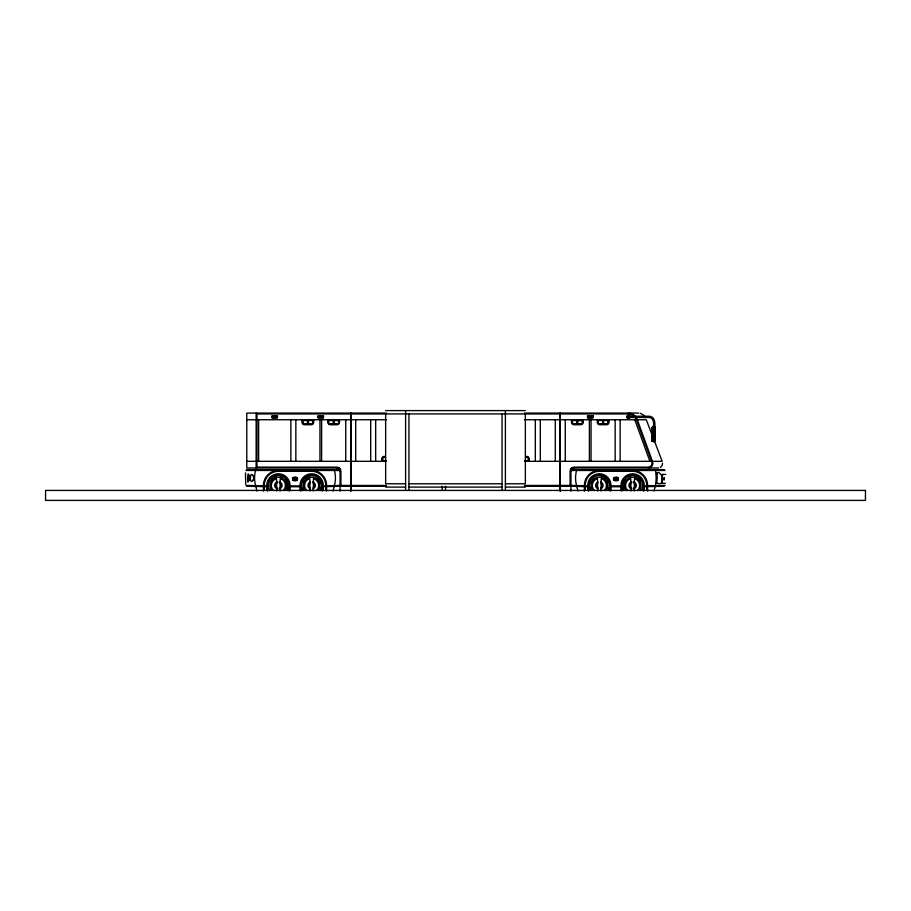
<?xml version="1.0" encoding="UTF-8"?>
<svg xmlns="http://www.w3.org/2000/svg" width="911" height="911" viewBox="0 0 911 911"><rect width="100%" height="100%" fill="white"/><g stroke="black" fill="none" stroke-linecap="round" stroke-linejoin="round"><path stroke-width="1.37" d="M664.335 478.059L663.925 479.733L664.392 479.209M664.221 478.138L664.153 479.744L663.982 478.036M664.142 479.232L664.21 478.457L663.948 479.653M664.392 478.833L664.21 478.298M664.392 478.617L664.392 478.48M664.062 478.582L664.267 479.14M664.119 478.537L664.108 478.844M280.041 482.09L280.064 481.384M313.304 482.09L313.316 481.384M601.021 482.09L601.032 481.384M634.284 482.09L634.295 481.384M652.151 440.548L652.105 427.453L655.066 426.815L655.1 441.14L653.973 441.573L653.642 440.844L653.597 428.489L653.87 427.065L655.214 427.02M662.559 463.175L662.172 465.35L660.486 467.445M656.751 473.378L656.729 474.21A28.355 28.355 0 0 1 656.729 481.691C656.193 484.515 661.91 484.39 661.841 481.691A30.575 30.575 0 0 0 662.035 476.692L661.033 474.415A3.12 1.378 84.1 0 1 660.498 474.187L659.405 472.9A3.177 1.389 79.4 0 0 658.847 472.558L657.047 472.775L656.831 474.483M245.492 472.934L245.697 484.208M652.082 427.851L653.699 427.43M654.941 441.288L655.066 426.815M249.363 480.302C247.655 460.328 246.551 495.607 249.341 475.667M333.05 491.086L334.439 485.438A28.662 28.662 0 0 0 334.451 470.463L333.881 469.632M654.03 491.086L655.419 485.438M652.139 427.601L653.608 427.02M653.734 441.288L652.174 441.38M653.415 441.38L652.265 441.516M255.581 470.463L256.139 469.632M577.118 469.632L576.561 470.463A28.662 28.662 0 0 0 576.549 485.438L577.95 491.086M350.724 486.269L340.076 486.269L340.908 485.438L340.908 471.294A4.156 4.156 0 0 0 336.74 467.138L256.97 467.138L256.139 467.969L256.139 413.093L256.97 413.924L350.724 413.924M653.768 426.815L653.358 440.548L653.665 441.721L654.929 441.516M652.777 427.43L652.196 440.947M310.207 481.976L309.774 482.192A3.746 3.746 0 0 0 309.774 488.672L310.207 488.888M313.077 488.888L313.509 488.672A3.746 3.746 0 0 0 313.509 482.192L313.077 481.976M597.923 481.976L597.491 482.192A3.746 3.746 0 0 0 597.491 488.672L597.923 488.888M600.793 488.888L601.226 488.672A3.746 3.746 0 0 0 601.226 482.192L600.793 481.976M267.572 486.269L266.741 486.633A3.621 1.515 0 0 1 264.247 486.633L246.779 486.269M300.835 486.269L300.004 486.633A3.633 1.515 0 0 1 298.751 486.736L291.269 486.736A3.633 1.515 0 0 1 290.028 486.633L289.197 486.269M588.552 486.269L587.72 486.633A3.621 1.515 0 0 1 585.215 486.633L571.482 486.269M621.803 486.269L620.972 486.633A3.633 1.515 0 0 1 619.731 486.736L612.249 486.736A3.633 1.515 0 0 1 610.996 486.633L610.165 486.269M340.338 485.438L325.785 485.779A3.576 1.366 0 0 1 323.28 485.779L322.448 485.438A10.807 10.807 0 0 0 311.642 474.631A10.807 10.807 0 0 0 300.835 485.438L300.004 485.779A3.587 1.366 0 0 1 298.751 485.87L291.269 485.87A3.587 1.366 0 0 1 290.028 485.779L289.197 485.438A10.807 10.807 0 0 0 278.379 474.631A10.807 10.807 0 0 0 267.572 485.438L266.741 485.779A3.576 1.366 0 0 1 264.247 485.779L245.947 485.438M665.053 485.438L646.753 485.779A3.576 1.366 0 0 1 644.259 485.779L643.428 485.438A10.807 10.807 0 0 0 632.621 474.631A10.807 10.807 0 0 0 621.803 485.438L620.972 485.779A3.587 1.366 0 0 1 619.731 485.87L612.249 485.87A3.587 1.366 0 0 1 610.996 485.779L610.165 485.438A10.807 10.807 0 0 0 599.358 474.631A10.807 10.807 0 0 0 588.552 485.438L587.72 485.779A3.576 1.366 0 0 1 585.215 485.779L570.662 485.438M662.718 474.415L662.331 476.692A32.272 32.272 0 0 1 662.138 481.691L662.456 483.354M385.649 410.599L525.351 410.599M386.503 413.093L246.779 413.093L246.779 467.969L338.96 467.969M524.497 413.093L638.736 413.093M350.929 413.924L560.071 413.924M560.276 413.924L628.248 413.924A8.666 8.666 0 0 1 636.39 419.629L651.798 462.002A3.826 3.826 0 0 1 648.211 467.138L574.26 467.138A4.156 4.156 0 0 0 570.092 471.294L570.092 485.438L570.924 486.269L560.276 486.269M629.296 416.213L649.087 416.213C654.474 416.225 655.499 422.658 654.656 426.815M629.296 417.454L648.996 417.454C653.768 417.489 653.973 423.376 653.403 426.815M246.779 419.743L386.503 419.743M524.497 419.743L646.298 419.743L652.253 435.333M307.485 420.575L302.907 420.575L302.907 422.237A1.663 1.663 0 0 0 304.57 423.9L307.485 423.9M333.267 420.575L328.689 420.575L328.689 422.237A1.663 1.663 0 0 0 330.351 423.9L333.267 423.9M576.902 420.575L572.336 420.575L572.336 422.237A1.663 1.663 0 0 0 573.998 423.9L576.902 423.9M602.683 420.575L598.106 420.575L598.106 422.237A1.663 1.663 0 0 0 599.768 423.9L602.683 423.9M653.893 427.43L652.583 427.43L652.697 441.118L652.333 440.628M386.173 460.488L382.745 460.488L382.745 458.825A1.663 1.663 0 0 1 384.408 457.163M524.827 460.488L528.255 460.488L528.255 458.825A1.663 1.663 0 0 0 526.592 457.163M386.378 460.909L382.324 460.909L382.324 458.825A2.084 2.084 0 0 1 384.408 456.753M524.622 460.909L528.676 460.909L528.676 458.825A2.084 2.084 0 0 0 526.592 456.753M246.779 461.319L386.503 461.319M524.497 461.319L662.172 461.319L654.736 441.835M572.04 467.969L658.699 467.969M246.779 469.632L339.518 469.632M571.482 469.632L664.221 469.632M245.947 470.463L340.338 470.463M570.662 470.463L665.053 470.463M662.331 474.415L665.69 474.415M294.185 477.74L295.847 477.74A1.253 1.253 0 0 1 297.088 478.992A1.253 1.253 0 0 1 295.847 480.234L294.185 480.234A1.253 1.253 0 0 1 292.932 478.992A1.253 1.253 0 0 1 294.185 477.74L294.185 480.234M615.153 477.74L616.815 477.74A1.253 1.253 0 0 1 618.068 478.992A1.253 1.253 0 0 1 616.815 480.234L615.153 480.234A1.253 1.253 0 0 1 613.912 478.992A1.253 1.253 0 0 1 615.153 477.74L615.153 480.234M662.092 483.354L665.44 483.354M405.611 483.775L385.649 483.775L385.649 413.924M408.937 483.775L502.063 483.775M505.389 483.775L525.351 483.775L525.351 413.924M340.908 485.438L350.724 485.438M350.929 485.438L386.503 485.438M524.497 485.438L560.071 485.438M560.276 485.438L570.092 485.438M339.518 486.269L325.785 486.633A3.621 1.515 0 0 1 323.28 486.633L322.448 486.269M350.929 486.269L386.503 486.269M524.497 486.269L560.071 486.269M664.221 486.269L646.753 486.633A3.621 1.515 0 0 1 644.259 486.633L643.428 486.269M385.649 487.1L405.611 487.1M408.937 487.1L502.063 487.1M505.389 487.1L525.351 487.1M640.331 413.287L643.257 414.812L645.443 417.602M654.861 469.632L655.419 470.463M255.581 485.438L256.97 491.086M634.773 419.743L649.896 461.319M652.003 440.491L651.991 428.489M656.626 473.583L656.626 474.836M656.421 473.037L656.421 483.297M647.584 491.086L647.584 485.438A14.963 14.963 0 0 0 632.621 470.463M646.753 490.357L646.753 485.438A14.132 14.132 0 0 0 632.621 471.294L599.358 471.294A14.132 14.132 0 0 0 585.215 485.438L585.215 490.357M644.259 490.357L644.259 485.438A11.638 11.638 0 0 0 632.621 473.788A11.638 11.638 0 0 0 620.972 485.438L620.972 490.357M643.428 485.438L643.428 491.086M634.284 490.927L634.443 478.605A7.072 7.072 0 0 1 637.62 490.437M630.959 490.927L630.788 478.605A7.072 7.072 0 0 0 627.622 490.437M623.477 490.425L623.477 485.438A9.144 9.144 0 0 1 623.545 484.242M621.803 485.438L621.803 491.086M620.14 419.743L620.14 461.319M616.815 477.74L616.815 480.234M615.984 469.632L615.984 470.463M615.153 419.743L615.153 461.319M610.996 490.357L610.996 485.438A11.638 11.638 0 0 0 599.358 473.788A11.638 11.638 0 0 0 587.72 485.438L587.72 490.357M610.165 485.438L610.165 491.086M608.924 419.743L608.924 422.237A2.494 2.494 0 0 1 606.43 424.731L599.768 424.731A2.494 2.494 0 0 1 597.274 422.237L597.274 419.743M608.502 487.932L608.502 490.425M602.683 420.165L602.683 424.321M601.021 490.927L601.192 478.605A7.072 7.072 0 0 1 604.357 490.437M597.696 490.927L597.525 478.605A7.072 7.072 0 0 0 594.359 490.437M591.045 419.743L591.045 461.319M590.214 487.932L590.214 490.425M589.383 419.743L589.383 461.319M588.552 485.438L588.552 491.086M584.384 491.086L584.384 485.438A14.963 14.963 0 0 1 599.358 470.463M583.142 419.743L583.142 422.237A2.494 2.494 0 0 1 580.649 424.731L573.998 424.731A2.494 2.494 0 0 1 571.504 422.237L571.504 419.743M576.902 420.165L576.902 424.321M570.924 469.085L570.924 491.086M565.264 419.743L565.264 461.319M560.276 413.093L560.276 491.086M560.071 413.093L560.071 491.086M555.289 419.743L555.289 461.319M540.314 419.743L540.314 461.319M535.326 419.743L535.326 461.319M529.086 461.319L529.086 458.825A2.494 2.494 0 0 0 526.592 456.331M505.389 410.599L505.389 490.425M502.063 413.924L502.063 490.425M445.525 486.246L445.525 490.425M442.199 486.246L442.199 490.425M408.937 413.924L408.937 490.425M405.611 410.599L405.611 490.425M381.914 461.319L381.914 458.825A2.494 2.494 0 0 1 384.408 456.331M375.674 419.743L375.674 461.319M370.686 419.743L370.686 461.319M355.711 419.743L355.711 461.319M350.929 413.093L350.929 491.086M350.724 413.093L350.724 491.086M345.736 419.743L345.736 461.319M340.076 469.085L340.076 491.086M339.496 419.743L339.496 422.237A2.494 2.494 0 0 1 337.002 424.731L330.351 424.731A2.494 2.494 0 0 1 327.858 422.237L327.858 419.743M333.267 420.165L333.267 424.321M326.616 491.086L326.616 485.438A14.963 14.963 0 0 0 311.642 470.463M325.785 490.357L325.785 485.438A14.132 14.132 0 0 0 311.642 471.294L278.379 471.294A14.132 14.132 0 0 0 264.247 485.438L264.247 490.357M323.28 490.357L323.28 485.438A11.638 11.638 0 0 0 311.642 473.788A11.638 11.638 0 0 0 300.004 485.438L300.004 490.357M322.448 485.438L322.448 491.086M321.617 419.743L321.617 461.319M320.786 487.932L320.786 490.425M319.955 419.743L319.955 461.319M313.726 419.743L313.726 422.237A2.494 2.494 0 0 1 311.232 424.731L304.57 424.731A2.494 2.494 0 0 1 302.076 422.237L302.076 419.743M313.304 490.927L313.475 478.605A7.072 7.072 0 0 1 316.641 490.437M309.979 490.927L309.808 478.605A7.072 7.072 0 0 0 306.643 490.437M307.485 420.165L307.485 424.321M302.498 487.932L302.498 490.425M300.835 485.438L300.835 491.086M295.847 419.743L295.847 461.319M295.847 477.74L295.847 480.234M295.016 469.632L295.016 470.463M290.86 419.743L290.86 461.319M290.028 490.357L290.028 485.438A11.638 11.638 0 0 0 278.379 473.788A11.638 11.638 0 0 0 266.741 485.438L266.741 490.357M289.197 485.438L289.197 491.086M287.523 490.425L287.523 485.438A9.144 9.144 0 0 0 287.455 484.242M280.041 490.927L280.212 478.605A7.072 7.072 0 0 1 283.378 490.437M276.716 490.927L276.557 478.605A7.072 7.072 0 0 0 273.38 490.437M267.572 485.438L267.572 491.086M263.416 491.086L263.416 485.438A14.963 14.963 0 0 1 278.379 470.463M258.633 419.743L258.633 461.319M256.97 413.924L256.97 467.138M254.032 476.191L254.032 480.359M253.816 476.191L253.816 480.359M253.611 475.667L253.611 480.234M249.751 475.462L249.751 480.45M249.546 475.462L249.546 480.45M570.924 471.294A3.325 3.325 0 0 1 574.26 467.969M336.74 467.969A3.325 3.325 0 0 1 340.076 471.294M648.211 467.969A4.657 4.657 0 0 0 652.583 461.718L637.176 419.345A9.497 9.497 0 0 0 628.248 413.093M655.43 470.463A28.662 28.662 0 0 1 655.43 485.438M633.589 481.817A3.746 3.746 0 0 1 634.489 488.672L634.056 488.888A3.746 3.746 0 0 1 633.589 489.048M631.653 489.048A3.746 3.746 0 0 1 631.186 488.888L630.742 488.672A3.746 3.746 0 0 1 631.653 481.817M633.737 482.75A2.915 2.915 0 0 1 633.737 488.125M631.87 488.25A2.915 2.915 0 0 1 631.87 482.625M623.978 490.425A9.975 9.975 0 0 1 632.621 475.462A9.975 9.975 0 0 1 641.264 490.425M626.016 490.494A8.313 8.313 0 0 1 626.996 479.3A8.313 8.313 0 0 1 638.235 479.3A8.313 8.313 0 0 1 639.215 490.494M600.816 482.91A2.915 2.915 0 0 1 600.816 487.954M597.901 487.954A2.915 2.915 0 0 1 597.901 482.91M590.715 490.425A9.975 9.975 0 0 1 599.358 475.462A9.975 9.975 0 0 1 608.001 490.425M592.765 490.494A8.313 8.313 0 0 1 593.744 479.3A8.313 8.313 0 0 1 604.972 479.3A8.313 8.313 0 0 1 605.952 490.494M590.522 483.069A9.144 9.144 0 0 1 590.909 481.93M592.104 479.869A9.144 9.144 0 0 1 593.79 478.184M601.727 476.601A9.144 9.144 0 0 1 602.854 476.988M604.927 478.184A9.144 9.144 0 0 1 605.826 478.97M607.273 480.86A9.144 9.144 0 0 1 607.808 481.93M624.172 481.93A9.144 9.144 0 0 1 625.356 479.869M629.114 476.988A9.144 9.144 0 0 1 630.253 476.601M634.99 476.601A9.144 9.144 0 0 1 636.117 476.988M638.19 478.184A9.144 9.144 0 0 1 639.089 478.97M639.875 479.869A9.144 9.144 0 0 1 640.535 480.86M255.57 485.438A28.662 28.662 0 0 1 255.57 470.463M313.099 482.91A2.915 2.915 0 0 1 313.099 487.954M310.184 487.954A2.915 2.915 0 0 1 310.184 482.91M302.999 490.425A9.975 9.975 0 0 1 311.642 475.462A9.975 9.975 0 0 1 320.285 490.425M305.048 490.494A8.313 8.313 0 0 1 306.028 479.3A8.313 8.313 0 0 1 317.256 479.3A8.313 8.313 0 0 1 318.235 490.494M279.347 481.817A3.746 3.746 0 0 1 280.258 488.672L279.814 488.888A3.746 3.746 0 0 1 279.347 489.048M277.411 489.048A3.746 3.746 0 0 1 276.944 488.888L276.511 488.672A3.746 3.746 0 0 1 277.411 481.817M279.13 482.625A2.915 2.915 0 0 1 279.13 488.25M277.263 488.125A2.915 2.915 0 0 1 277.263 482.75M269.736 490.425A9.975 9.975 0 0 1 278.379 475.462A9.975 9.975 0 0 1 287.022 490.425M271.785 490.494A8.313 8.313 0 0 1 272.765 479.3A8.313 8.313 0 0 1 284.004 479.3A8.313 8.313 0 0 1 284.984 490.494M270.465 480.86A9.144 9.144 0 0 1 271.125 479.869M271.911 478.97A9.144 9.144 0 0 1 272.81 478.184M274.883 476.988A9.144 9.144 0 0 1 276.01 476.601M280.747 476.601A9.144 9.144 0 0 1 281.886 476.988M285.644 479.869A9.144 9.144 0 0 1 286.828 481.93M303.192 481.93A9.144 9.144 0 0 1 303.727 480.86M305.174 478.97A9.144 9.144 0 0 1 306.073 478.184M308.146 476.988A9.144 9.144 0 0 1 309.273 476.601M317.21 478.184A9.144 9.144 0 0 1 318.896 479.869M320.091 481.93A9.144 9.144 0 0 1 320.478 483.069M254.032 477.956C249.102 490.22 249.329 465.669 254.032 477.956M627.861 416.669C628.624 419.049 629.706 414.995 627.861 416.669M277.445 415.792L272.047 415.792L272.047 417.876L277.445 417.876L277.445 415.792M323.496 415.792L318.087 415.792L318.087 417.876L323.496 417.876L323.496 415.792M592.913 415.792L587.504 415.792L587.504 417.876L592.913 417.876L592.913 415.792M277.24 415.997L272.252 415.997L272.252 417.659L277.24 417.659L277.24 415.997M323.28 415.997L318.292 415.997L318.292 417.659L323.28 417.659L323.28 415.997M592.708 415.997L587.72 415.997L587.72 417.659L592.708 417.659L592.708 415.997M313.304 420.165L302.498 420.165L302.498 422.237A2.084 2.084 0 0 0 304.57 424.321L311.232 424.321A2.084 2.084 0 0 0 313.304 422.237L313.304 420.165M339.086 420.165L328.279 420.165L328.279 422.237A2.084 2.084 0 0 0 330.351 424.321L337.002 424.321A2.084 2.084 0 0 0 339.086 422.237L339.086 420.165M582.721 420.165L571.914 420.165L571.914 422.237A2.084 2.084 0 0 0 573.998 424.321L580.649 424.321A2.084 2.084 0 0 0 582.721 422.237L582.721 420.165M608.502 420.165L597.696 420.165L597.696 422.237A2.084 2.084 0 0 0 599.768 424.321L606.43 424.321A2.084 2.084 0 0 0 608.502 422.237L608.502 420.165M312.894 420.575L308.317 420.575L308.317 423.9L311.232 423.9A1.663 1.663 0 0 0 312.894 422.237L312.894 420.575M338.664 420.575L334.098 420.575L334.098 423.9L337.002 423.9A1.663 1.663 0 0 0 338.664 422.237L338.664 420.575M582.311 420.575L577.733 420.575L577.733 423.9L580.649 423.9A1.663 1.663 0 0 0 582.311 422.237L582.311 420.575M608.092 420.575L603.515 420.575L603.515 423.9L606.43 423.9A1.663 1.663 0 0 0 608.092 422.237L608.092 420.575M308.112 421.201L307.69 423.273L308.112 421.201M333.881 421.201L333.472 423.273L333.881 421.201M577.528 421.201L577.118 423.273L577.528 421.201M603.31 421.201L602.888 423.273L603.31 421.201M295.847 477.33L294.185 477.33A1.663 1.663 0 0 0 292.522 478.992A1.663 1.663 0 0 0 294.185 480.655L295.847 480.655A1.663 1.663 0 0 0 297.51 478.992A1.663 1.663 0 0 0 295.847 477.33M616.815 477.33L615.153 477.33A1.663 1.663 0 0 0 613.49 478.992A1.663 1.663 0 0 0 615.153 480.655L616.815 480.655A1.663 1.663 0 0 0 618.478 478.992A1.663 1.663 0 0 0 616.815 477.33M295.847 477.535L294.185 477.535A1.458 1.458 0 0 0 292.727 478.992A1.458 1.458 0 0 0 294.185 480.45L295.847 480.45A1.458 1.458 0 0 0 297.305 478.992A1.458 1.458 0 0 0 295.847 477.535M616.815 477.535L615.153 477.535A1.458 1.458 0 0 0 613.695 478.992A1.458 1.458 0 0 0 615.153 480.45L616.815 480.45A1.458 1.458 0 0 0 618.273 478.992A1.458 1.458 0 0 0 616.815 477.535M865.45 490.425L45.55 490.425L45.55 500.401L865.45 500.401L865.45 490.425M627.28 418.012A1.663 1.663 0 0 0 630.07 417.261A1.663 1.663 0 0 0 628.032 415.222A1.663 1.663 0 0 0 627.28 418.012M627.577 417.716A1.253 1.253 0 0 0 629.66 417.158A1.253 1.253 0 0 0 628.135 415.632A1.253 1.253 0 0 0 627.577 417.716"/></g></svg>
